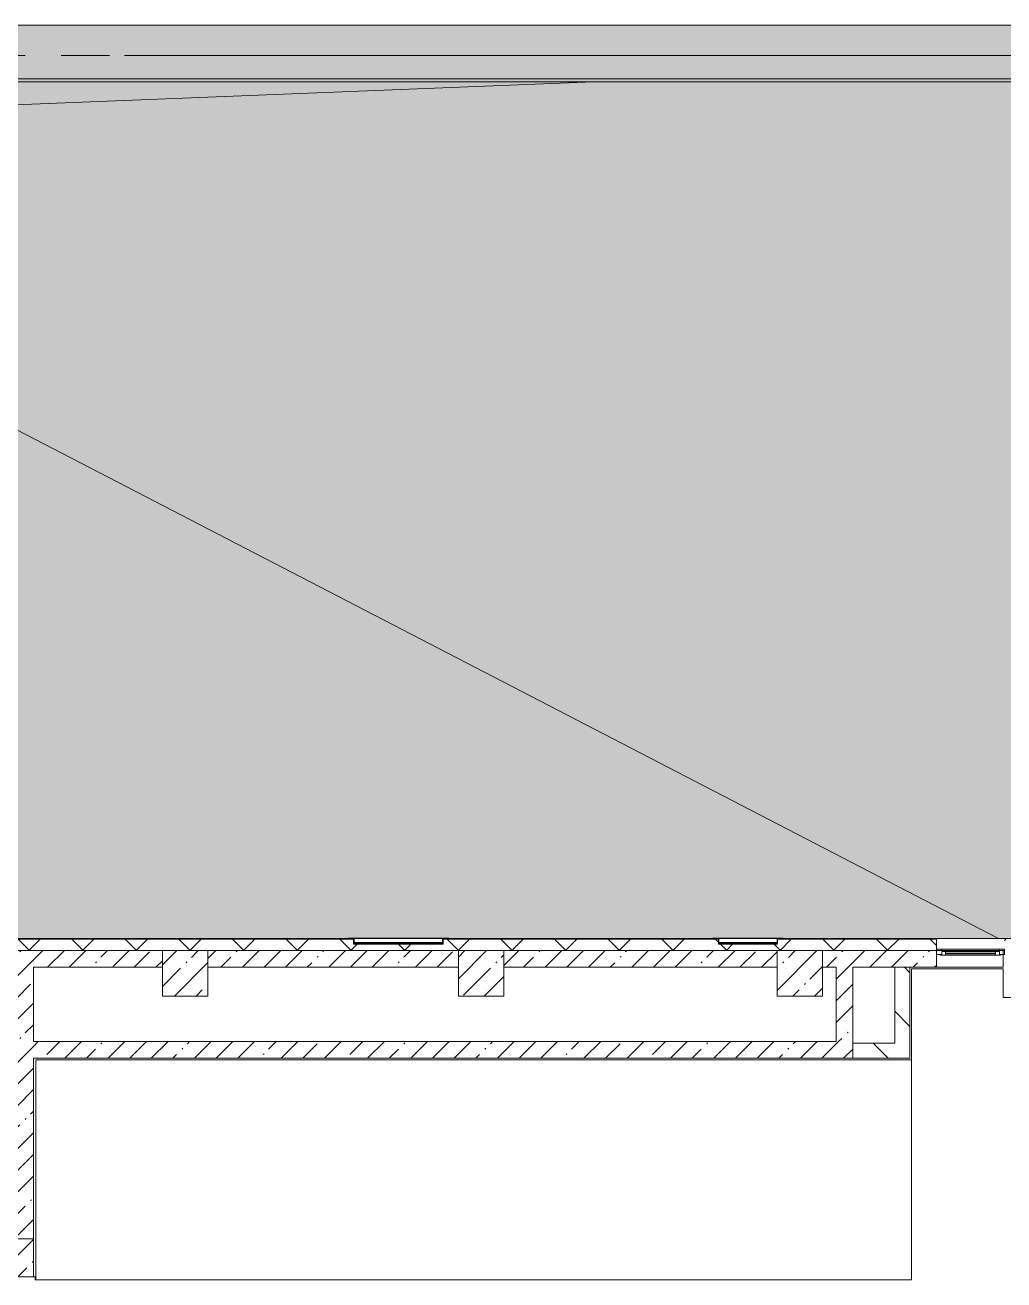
# Model space of a CAD drawing. Header units: millimetres. Extents: x 35378 to 237579, y -8553 to 29000.
# Drawn here: x 128495 to 141395, y 10859 to 27400 of the extents above; entities that cross this region are included whole.
import ezdxf

# ---------------------------------------------------------------- set-up
doc = ezdxf.new("R2010")
doc.units = ezdxf.units.MM
doc.linetypes.add('Осевая', pattern=[3175, 635, -476.25, 1587.5, -476.25])
for name, color, linetype, lineweight in [('A-DETL-2', 7, 'Continuous', 5), ('A-GENM-2', 7, 'Continuous', 5), ('A-GLAZ-2', 7, 'Continuous', 5), ('A-WALL', 7, 'Continuous', 9), ('A-WALL-4', 7, 'Continuous', 5), ('I-WALL-3', 7, 'Continuous', 5), ('S-COLS-1', 7, 'Continuous', 5), ('Оси', 7, 'Continuous', 9), ('Оси-2', 7, 'Осевая', 9)]:
    doc.layers.add(name, color=color, linetype=linetype, lineweight=lineweight)
doc.layers.add('A-DETL-GENF-3', color=7, linetype='Continuous', lineweight=9, true_color=0xc0c0c0, transparency=0.4)
for name, color, linetype, lineweight, true_color in [('A-FLOR-1', 7, 'Continuous', 5, 0xb7b7b7), ('A-FLOR-2', 7, 'Continuous', 5, 0xaaaaaa), ('A-GENM-3', 7, 'Continuous', 5, 0x737373), ('A-WALL-5', 7, 'Continuous', 5, 0x737373)]:
    doc.layers.add(name, color=color, linetype=linetype, lineweight=lineweight, true_color=true_color)
pattern_1 = [(45, (108394.95, 0), (-285.123, 285.123), []), (45, (108680.07, 0), (-285.123, 285.123), [504.031, -100.806, 16.764, -84.042])]
pattern_2 = [(135, (108394.95, 0), (-353.5534, -353.5534), [])]

# ---------------------------------------------------------------- blocks, each defined once
blk = doc.blocks.new('BSC_Колонна _Прямоугольная - 600х600-V69-3_5_2_птичка')
at = {"layer": 'S-COLS-1'}
h = blk.add_hatch(dxfattribs=at)
h.set_pattern_fill('FP_92', color=256, style=0, pattern_type=2)
h.set_pattern_definition([(45, (-26110, -14900), (-285.123, 285.123), []), (45, (-25824.88, -14900), (-285.123, 285.123), [504.031, -100.806, 16.764, -84.042])])
h.paths.add_polyline_path([(300, -300), (300, 300), (-300, 300), (-300, -300)])
for p, q in [((300, 300), (-300, 300)), ((-300, 300), (-300, -300)), ((300, -300), (300, 300)), ((-300, -300), (300, -300))]:
    blk.add_line(p, q, dxfattribs=at)
blk = doc.blocks.new('парапет1 - парапет-18629556-3_5_2_птичка')
at = {"layer": 'A-GENM-2'}
blk.add_line((-2411, 27400), (33928, 27400), dxfattribs=at)
at = {"layer": 'A-GENM-3'}
for p, q in [((33219, 26691), (-1702, 26691)), ((-1665, 26654), (33182, 26654))]:
    blk.add_line(p, q, dxfattribs=at)
blk = doc.blocks.new('BSC_Колонна _Прямоугольная - 500х500-V104-3_5_2_птичка')
at = {"layer": 'S-COLS-1'}
h = blk.add_hatch(dxfattribs=at)
h.set_pattern_fill('FP_133', color=256, style=0, pattern_type=2)
h.set_pattern_definition([(45, (-19960, -11150), (-285.123, 285.123), []), (45, (-19674.88, -11150), (-285.123, 285.123), [504.031, -100.806, 16.764, -84.042])])
h.paths.add_polyline_path([(250, -250), (250, 250), (-250, 250), (-250, -250)])
for p, q in [((250, 250), (-250, 250)), ((-250, 250), (-250, -250)), ((250, -250), (250, 250)), ((-250, -250), (250, -250))]:
    blk.add_line(p, q, dxfattribs=at)
blk = doc.blocks.new('BSC_Колонна _Прямоугольная - 600х600-V105-3_5_2_птичка')
at = {"layer": 'S-COLS-1'}
h = blk.add_hatch(dxfattribs=at)
h.set_pattern_fill('FP_134', color=256, style=0, pattern_type=2)
h.set_pattern_definition([(45, (-30310, -14900), (-285.123, 285.123), []), (45, (-30024.88, -14900), (-285.123, 285.123), [504.031, -100.806, 16.764, -84.042])])
h.paths.add_polyline_path([(300, -300), (300, 300), (-300, 300), (-300, -300)])
for p, q in [((300, 300), (-300, 300)), ((-300, 300), (-300, -300)), ((300, -300), (300, 300)), ((-300, -300), (300, -300))]:
    blk.add_line(p, q, dxfattribs=at)
blk = doc.blocks.new('BSC_Колонна _Прямоугольная - 600х600-V167-3_5_2_птичка')
at = {"layer": 'S-COLS-1'}
h = blk.add_hatch(dxfattribs=at)
h.set_pattern_fill('FP_157', color=256, style=0, pattern_type=2)
h.set_pattern_definition([(45, (-22210, -14900), (-285.123, 285.123), []), (45, (-21924.88, -14900), (-285.123, 285.123), [504.031, -100.806, 16.764, -84.042])])
h.paths.add_polyline_path([(300, -300), (300, 300), (-300, 300), (-300, -300)])
for p, q in [((300, 300), (-300, 300)), ((-300, 300), (-300, -300)), ((300, -300), (300, 300)), ((-300, -300), (300, -300))]:
    blk.add_line(p, q, dxfattribs=at)
blk = doc.blocks.new('120_Окно_СКБ_1Ст - 120_Окно_СКБ_1Ст_900х2500_h_-20705657-3_5_2_птичка')
at = {"layer": 'A-GLAZ-2'}
for p, q in [((-450, -127), (-450, -57)), ((-450, -57), (-380, -57)), ((450, -57), (-450, -57)), ((-380, -127), (-450, -127)), ((-450, -127), (-400, -127)), ((-380, -127), (-400, -127)), ((-400, -127), (-400, -137)), ((-400, -137), (400, -137)), ((400, -137), (-400, -137)), ((-380, -57), (-380, -127)), ((380, -87), (-380, -87)), ((-380, -87), (-380, -127)), ((-330, -137), (-330, -87)), ((-330, -107), (330, -107)), ((330, -117), (-330, -117)), ((330, -137), (330, -87)), ((380, -127), (380, -57)), ((380, -57), (450, -57)), ((380, -127), (380, -87)), ((450, -127), (380, -127)), ((400, -127), (380, -127)), ((400, -127), (450, -127)), ((400, -137), (400, -127)), ((450, -57), (450, -127))]:
    blk.add_line(p, q, dxfattribs=at)
blk = doc.blocks.new('Уголок вложенный - Уголок вложенный-23831105-3_5_2_птичка')
at = {"layer": 'A-GENM-2'}
for p, q in [((29237, 15288), (29237, 15349)), ((29244, 15285), (29240, 15285)), ((29244, 15358), (29244, 15285))]:
    blk.add_line(p, q, dxfattribs=at)
at = {"layer": 'A-GENM-2', "flags": 128}
for points in [[(29237, 15349), (29237, 15351), (29236, 15353), (29235, 15355), (29234, 15356), (29232, 15357), (29230, 15358), (29228, 15358)], [(29240, 15285), (29239, 15285), (29239, 15285), (29238, 15286), (29238, 15286), (29237, 15287), (29237, 15287), (29237, 15288)]]:
    blk.add_lwpolyline(points, dxfattribs=at)
at = {"layer": 'A-GENM-3'}
for p, q in [((29164, 15365), (29244, 15365)), ((29164, 15361), (29164, 15365)), ((29228, 15358), (29167, 15358)), ((29244, 15365), (29244, 15358))]:
    blk.add_line(p, q, dxfattribs=at)
at = {"layer": 'A-GENM-3', "flags": 128}
blk.add_lwpolyline([(29167, 15358), (29166, 15358), (29166, 15358), (29165, 15359), (29165, 15359), (29164, 15360), (29164, 15360), (29164, 15361)], dxfattribs=at)
blk = doc.blocks.new('Уголок вложенный - Уголок вложенный-V180-3_5_2_птичка')
at = {"layer": 'A-GENM-2'}
for p, q in [((30010, 15285), (30010, 15358)), ((30014, 15285), (30010, 15285)), ((30017, 15349), (30017, 15288))]:
    blk.add_line(p, q, dxfattribs=at)
at = {"layer": 'A-GENM-2', "flags": 128}
for points in [[(30017, 15288), (30017, 15287), (30017, 15287), (30016, 15286), (30016, 15286), (30015, 15285), (30015, 15285), (30014, 15285)], [(30026, 15358), (30024, 15358), (30022, 15357), (30020, 15356), (30019, 15355), (30018, 15353), (30017, 15351), (30017, 15349)]]:
    blk.add_lwpolyline(points, dxfattribs=at)
at = {"layer": 'A-GENM-3'}
for p, q in [((30010, 15365), (30090, 15365)), ((30010, 15358), (30010, 15365)), ((30087, 15358), (30026, 15358)), ((30090, 15365), (30090, 15361))]:
    blk.add_line(p, q, dxfattribs=at)
at = {"layer": 'A-GENM-3', "flags": 128}
blk.add_lwpolyline([(30090, 15361), (30090, 15360), (30090, 15360), (30089, 15359), (30089, 15359), (30088, 15358), (30088, 15358), (30087, 15358)], dxfattribs=at)
blk = doc.blocks.new('Уголок вложенный - Уголок вложенный-V181-3_5_2_птичка')
at = {"layer": 'A-GENM-2'}
blk.add_line((30010, 15285), (29244, 15285), dxfattribs=at)
at = {"layer": 'A-GENM-2', "flags": 128}
for points in [[(29237, 15349), (29237, 15351), (29236, 15353), (29235, 15355), (29234, 15356), (29232, 15357), (29230, 15358), (29228, 15358)], [(30026, 15358), (30024, 15358), (30022, 15357), (30020, 15356), (30019, 15355), (30018, 15353), (30017, 15351), (30017, 15349)]]:
    blk.add_lwpolyline(points, dxfattribs=at)
at = {"layer": 'A-GENM-3'}
blk.add_line((29244, 15365), (30010, 15365), dxfattribs=at)
blk = doc.blocks.new('Полоса с поворотом - Полоса с поворотом-23831239-3_5_2_птичка')
at = {"layer": 'A-GENM-2'}
for p, q in [((25603, 15306), (24437, 15306)), ((24437, 15298), (25603, 15298))]:
    blk.add_line(p, q, dxfattribs=at)
at = {"layer": 'A-GENM-3'}
blk.add_line((24437, 15363), (25603, 15363), dxfattribs=at)
blk = doc.blocks.new('Уголок вложенный - Уголок вложенный-23831240-3_5_2_птичка')
at = {"layer": 'A-GENM-2'}
blk.add_line((25603, 15285), (24437, 15285), dxfattribs=at)
at = {"layer": 'A-GENM-2', "flags": 128}
for points in [[(24430, 15349), (24430, 15351), (24429, 15353), (24428, 15355), (24427, 15356), (24425, 15357), (24423, 15358), (24421, 15358)], [(25619, 15358), (25617, 15358), (25615, 15357), (25614, 15356), (25612, 15355), (25611, 15353), (25610, 15351), (25610, 15349)]]:
    blk.add_lwpolyline(points, dxfattribs=at)
at = {"layer": 'A-GENM-3'}
blk.add_line((24437, 15365), (25603, 15365), dxfattribs=at)
blk = doc.blocks.new('Полоса с поворотом - Полоса с поворотом-23831104-3_5_2_птичка')
at = {"layer": 'A-GENM-2'}
for p, q in [((19783, 15306), (19017, 15306)), ((19017, 15298), (19783, 15298))]:
    blk.add_line(p, q, dxfattribs=at)
at = {"layer": 'A-GENM-3'}
blk.add_line((19017, 15363), (19783, 15363), dxfattribs=at)

msp = doc.modelspace()

# ---------------------------------------------------------------- hatches: boundary and pattern name
at = {"layer": 'A-DETL-GENF-3'}
msp.add_hatch(color=256, dxfattribs=at).paths.add_polyline_path([(107466.3, 14774.9), (108126.9, 14774.9), (108126.9, 15358), (147154.9, 15358), (147154.9, 23888.3), (142323, 23888.3), (142323, 27398.1), (105985.9, 27398.1), (105985.9, 14774.9), (107000.2, 14774.9)])
at = {"layer": 'A-WALL-4'}
h = msp.add_hatch(dxfattribs=at)
h.set_pattern_fill('FP_98', color=256, style=0, pattern_type=2)
h.set_pattern_definition([(45, (108394.95, 0), (-353.5534, 353.5534), []), (135, (108394.95, 0), (-353.5534, -353.5534), [])])
h.paths.add_polyline_path([(137296.2, 15200), (140504.9, 15200), (140504.9, 15350), (138411.9, 15349), (138411.9, 15288), (138404.9, 15285), (137631.9, 15288), (137631.9, 15350), (134005.2, 15349), (134005.2, 15288), (133998.2, 15285), (132825.2, 15288), (132825.2, 15350), (128184.9, 15349), (128184.9, 15288), (128177.9, 15285), (127404.9, 15288), (127404.9, 15350), (123177.9, 15349), (123177.9, 15288), (123170.9, 15285), (122997.9, 15288), (122997.7, 15350), (121254.9, 15350), (121254.9, 15200), (135431.9, 15200)])
h.paths.add_polyline_path([(146705.1, 15200), (146705.1, 15350), (146204.9, 15350), (146204.9, 15200), (146618.1, 15200)])
h.paths.add_polyline_path([(143054.9, 15200), (143804.9, 15200), (143804.9, 15350), (143054.9, 15350)])
h.paths.add_polyline_path([(142004.9, 15200), (142154.9, 15200), (142154.9, 15350), (142004.9, 15350), (142004.9, 15271.3)])
h.paths.add_polyline_path([(114923.8, 15200), (115154.9, 15200), (115154.9, 15350), (108434.9, 15350), (108434.9, 15293), (108284.9, 15293), (108284.9, 15200), (114554.9, 15200)])
h.paths.add_polyline_path([(118154.9, 15200), (118154.9, 15350), (117554.9, 15350), (117554.9, 15200), (117720.3, 15200)])
h.paths.add_polyline_path([(116654.9, 15200), (116654.9, 15350), (116054.9, 15350), (116054.9, 15200)])
h.paths.add_polyline_path([(141634.9, 15200), (141629.9, 15350), (141404.9, 15350), (141404.9, 15200)])
at = {"layer": 'I-WALL-3'}
h = msp.add_hatch(dxfattribs=at)
h.set_pattern_fill('FP_94', color=256, style=0, pattern_type=2)
h.set_pattern_definition(pattern_1)
h.paths.add_polyline_path([(140504.9, 14980), (140504.9, 15200), (139004.9, 15200), (139004.9, 14980), (140156.1, 14980)])
h.paths.add_polyline_path([(123204.9, 14980), (126505.2, 14980), (126505.2, 15200), (122704.9, 15200), (122704.9, 14980)])
h.paths.add_polyline_path([(138404.9, 14980), (138404.9, 15200), (134804.9, 15200), (134804.9, 14980), (138228.4, 14980)])
h.paths.add_polyline_path([(134204.9, 14980), (134204.9, 15200), (130904.9, 15200), (130904.9, 14980), (133567.5, 14980)])
h.paths.add_polyline_path([(127105.2, 14980), (130304.9, 14980), (130304.9, 15200), (127105.2, 15200)])
h = msp.add_hatch(dxfattribs=at)
h.set_pattern_fill('FP_94', color=256, style=0, pattern_type=2)
h.set_pattern_definition(pattern_1)
h.paths.add_polyline_path([(128604.9, 11400), (128604.9, 14980), (128384.9, 14980), (128384.9, 11400)])
h = msp.add_hatch(dxfattribs=at)
h.set_pattern_fill('FP_94', color=256, style=0, pattern_type=2)
h.set_pattern_definition(pattern_1)
h.paths.add_polyline_path([(139404.9, 14000), (139404.9, 14980), (139184.9, 14980), (139184.9, 14000)])
h = msp.add_hatch(dxfattribs=at)
h.set_pattern_fill('FP_97', color=256, style=0, pattern_type=2)
h.set_pattern_definition(pattern_2)
h.paths.add_polyline_path([(140156.1, 13980), (140156.1, 14980), (139956.1, 14980), (139956.1, 13980)])
h = msp.add_hatch(dxfattribs=at)
h.set_pattern_fill('FP_94', color=256, style=0, pattern_type=2)
h.set_pattern_definition(pattern_1)
h.paths.add_polyline_path([(139404.9, 13780), (139404.9, 14000), (128604.9, 14000), (128604.9, 13780), (139160.6, 13780)])
h = msp.add_hatch(dxfattribs=at)
h.set_pattern_fill('FP_97', color=256, style=0, pattern_type=2)
h.set_pattern_definition(pattern_2)
h.paths.add_polyline_path([(139404.9, 13780), (140156.1, 13780), (140156.1, 13980), (139404.9, 13980)])

# ---------------------------------------------------------------- linework, layer by layer
at = {"layer": 'A-DETL-2'}
for p, q in [((142323, 27398.1), (105985.9, 27398.1)), ((108126.9, 15358), (146705.1, 15358))]:
    msp.add_line(p, q, dxfattribs=at)
at = {"layer": 'A-FLOR-1'}
for p, q in [((135991.4, 26653.6), (122954.9, 26130)), ((141323.2, 15358), (122954.9, 24880))]:
    msp.add_line(p, q, dxfattribs=at)
at = {"layer": 'A-FLOR-2'}
for p, q in [((141384.9, 14960), (140176.1, 14960)), ((140176.1, 14960), (140176.1, 10859)), ((141384.9, 14580), (141384.9, 14960)), ((142024.9, 14580), (141384.9, 14580)), ((140177.1, 13759), (128637.1, 13759)), ((128637.1, 13759), (128637.1, 10859)), ((140177.1, 10859), (140177.1, 13759)), ((128625.9, 10900), (128604.9, 10900)), ((128625.9, 10859), (128625.9, 10900)), ((128625.9, 10859), (140177.1, 10859))]:
    msp.add_line(p, q, dxfattribs=at)
at = {"layer": 'A-WALL'}
for p, q in [((132827, 15353), (128183.2, 15353)), ((132825.6, 15350), (128184.5, 15350)), ((137633.7, 15353), (134003.5, 15353)), ((137632.4, 15350), (134004.8, 15350)), ((140504.9, 15353), (138410.2, 15353)), ((140504.9, 15350), (138411.5, 15350)), ((130304.9, 15200), (127105.2, 15200)), ((134204.9, 15200), (130904.9, 15200)), ((138404.9, 15200), (134804.9, 15200)), ((140504.9, 15200), (139004.9, 15200)), ((140156.1, 14980), (139956.1, 14980))]:
    msp.add_line(p, q, dxfattribs=at)
at = {"layer": 'A-WALL-4'}
for p, q in [((140504.9, 15200), (140504.9, 15358)), ((122704.9, 15200), (130304.9, 15200)), ((130904.9, 15200), (134204.9, 15200)), ((134804.9, 15200), (138404.9, 15200)), ((139004.9, 15200), (141404.9, 15200))]:
    msp.add_line(p, q, dxfattribs=at)
at = {"layer": 'A-WALL-5'}
for p, q in [((132755.2, 15358), (128254.9, 15358)), ((132829.1, 15358), (132816.2, 15358)), ((134014.2, 15358), (134001.3, 15358)), ((137561.9, 15358), (134075.2, 15358)), ((137635.9, 15358), (137622.9, 15358)), ((138420.9, 15358), (138408, 15358)), ((141627.9, 15358), (138481.9, 15358))]:
    msp.add_line(p, q, dxfattribs=at)
at = {"layer": 'I-WALL-3'}
for p, q in [((140504.9, 14980), (140504.9, 15200)), ((141384.9, 14980), (141384.9, 15200)), ((128604.9, 14000), (128604.9, 14980)), ((128604.9, 14980), (130304.9, 14980)), ((130904.9, 14980), (134204.9, 14980)), ((134804.9, 14980), (138404.9, 14980)), ((139004.9, 14980), (139184.9, 14980)), ((139184.9, 14980), (139184.9, 14000)), ((139404.9, 14980), (139956.1, 14980)), ((139404.9, 13780), (139404.9, 14980)), ((139956.1, 14980), (139956.1, 13980)), ((140156.1, 13780), (140156.1, 14980)), ((141384.9, 14980), (140156.1, 14980)), ((139184.9, 14000), (128604.9, 14000)), ((139956.1, 13980), (139404.9, 13980)), ((128604.9, 11400), (128604.9, 13780)), ((128604.9, 13780), (140156.1, 13780))]:
    msp.add_line(p, q, dxfattribs=at)
at = {"layer": 'Оси'}
msp.add_line((129804.9, 27000), (142304.9, 27000), dxfattribs=at)
at = {"layer": 'Оси-2'}
msp.add_line((116270.7, 27000), (129804.9, 27000), dxfattribs=at)

# ---------------------------------------------------------------- block references
at = {"layer": 'A-GENM-2'}
for name, p in [('парапет1 - парапет-18629556-3_5_2_птичка', (108394.9, 0)), ('Уголок вложенный - Уголок вложенный-23831105-3_5_2_птичка', (103588.2, 0)), ('Уголок вложенный - Уголок вложенный-23831240-3_5_2_птичка', (108394.9, 0)), ('Уголок вложенный - Уголок вложенный-V180-3_5_2_птичка', (103988.2, 0)), ('Уголок вложенный - Уголок вложенный-23831105-3_5_2_птичка', (108394.9, 0)), ('Уголок вложенный - Уголок вложенный-V181-3_5_2_птичка', (108394.9, 0)), ('Уголок вложенный - Уголок вложенный-V180-3_5_2_птичка', (108394.9, 0))]:
    msp.add_blockref(name, p, dxfattribs=at)
at = {"layer": 'A-GENM-3'}
for name, p in [('Полоса с поворотом - Полоса с поворотом-23831239-3_5_2_птичка', (108394.9, 0)), ('Полоса с поворотом - Полоса с поворотом-23831104-3_5_2_птичка', (118621.9, 0))]:
    msp.add_blockref(name, p, dxfattribs=at)
at = {"layer": 'A-GLAZ-2'}
msp.add_blockref('120_Окно_СКБ_1Ст - 120_Окно_СКБ_1Ст_900х2500_h_-20705657-3_5_2_птичка', (140954.9, 15275), dxfattribs=at)
at = {"layer": 'S-COLS-1'}
for name, p in [('BSC_Колонна _Прямоугольная - 600х600-V167-3_5_2_птичка', (130604.9, 14900)), ('BSC_Колонна _Прямоугольная - 600х600-V69-3_5_2_птичка', (134504.9, 14900)), ('BSC_Колонна _Прямоугольная - 600х600-V105-3_5_2_птичка', (138704.9, 14900)), ('BSC_Колонна _Прямоугольная - 500х500-V104-3_5_2_птичка', (128354.9, 11150))]:
    msp.add_blockref(name, p, dxfattribs=at)

doc.saveas('drawing.dxf')
